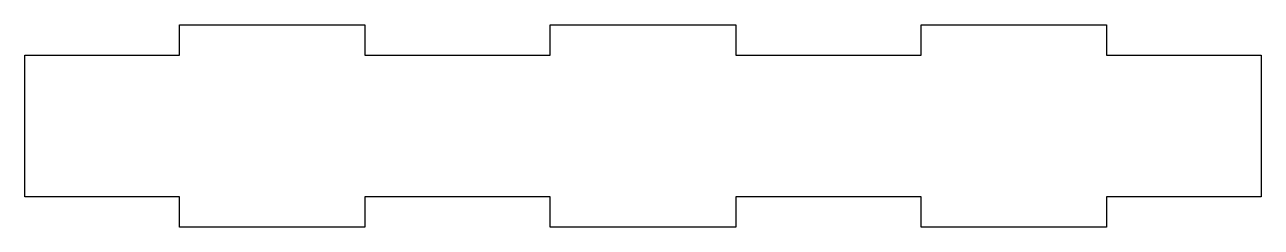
# Model space of a CAD drawing. Header units: millimetres. Extents: x 3 to 125, y 0 to 20.
import ezdxf

# ---------------------------------------------------------------- set-up
doc = ezdxf.new("R2010")
doc.units = ezdxf.units.MM
doc.layers.get('0').update_dxf_attribs({"linetype": 'CONTINUOUS'})

msp = doc.modelspace()

# ---------------------------------------------------------------- linework, layer by layer
msp.add_lwpolyline([(3, 3), (3, 17), (18.25, 17), (18.25, 20), (36.5, 20), (36.5, 17), (54.75, 17), (54.75, 20), (73.01, 20), (73.01, 17), (91.26, 17), (91.26, 20), (109.51, 20), (109.51, 17), (124.76, 17), (124.76, 3), (109.51, 3), (109.51, 0), (91.26, 0), (91.26, 3), (73.01, 3), (73.01, 0), (54.75, 0), (54.75, 3), (36.5, 3), (36.5, 0), (18.25, 0), (18.25, 3)], close=True)

doc.saveas('drawing.dxf')
